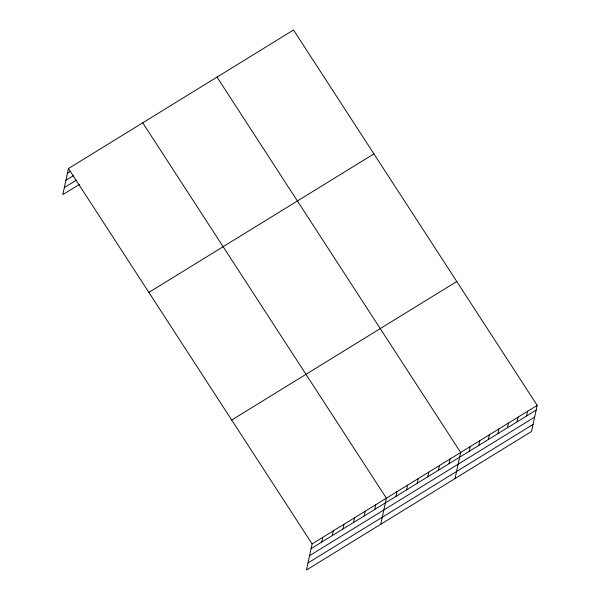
<?xml version="1.0" encoding="UTF-8"?>
<svg xmlns="http://www.w3.org/2000/svg" width="600" height="600" viewBox="0 0 600 600"><rect width="100%" height="100%" fill="white"/><g stroke="black" fill="none" stroke-linecap="round" stroke-linejoin="round"><path stroke-width="0.9" d="M68.46 168.532L312.112 543.908L306.472 570L531.54 431.467L537.18 405.375L293.528 30L68.46 168.532L62.82 194.625L79.492 184.365M321.705 542.077L322.725 537.375M332.317 535.545L333.33 530.85M342.93 529.02L343.942 524.317M353.535 522.487L354.555 517.785M364.147 515.955L365.168 511.252M374.76 509.423L375.772 504.72M380.745 524.287L386.385 498.195L142.733 122.82M395.978 496.365L396.998 491.662M406.59 489.832L407.603 485.13M417.202 483.3L418.215 478.597M427.808 476.768L428.827 472.072M438.42 470.243L439.44 465.54M449.033 463.71L450.045 459.007M455.018 478.567L460.658 452.475L217.005 77.1M469.207 451.29L470.22 446.588M478.77 445.403L479.79 440.7M488.34 439.515L489.353 434.812M497.903 433.627L498.923 428.925M507.465 427.74L508.485 423.037M517.035 421.853L518.048 417.15M526.597 415.965L527.618 411.263M67.448 173.235L70.477 171.368M65.918 180.292L73.5 175.627M64.343 187.567L76.47 180.105M148.868 292.41L373.935 153.877M231.705 420.037L456.772 281.505M312.112 543.908L537.18 405.375M311.1 548.61L536.168 410.077M309.57 555.668L534.638 417.135M307.995 562.942L533.062 424.41"/></g></svg>
